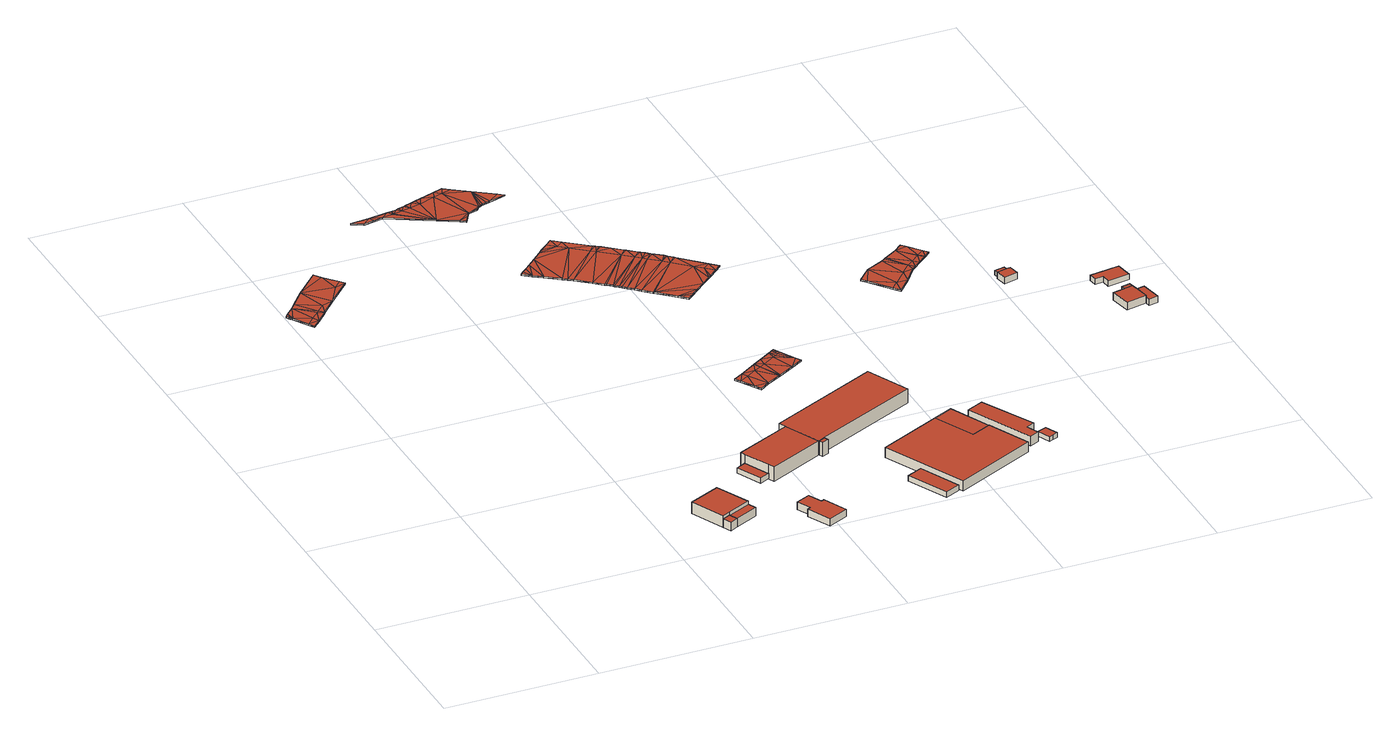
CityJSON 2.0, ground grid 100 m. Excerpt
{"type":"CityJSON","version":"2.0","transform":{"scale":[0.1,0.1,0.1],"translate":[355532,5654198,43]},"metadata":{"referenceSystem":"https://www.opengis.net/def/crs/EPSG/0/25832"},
"CityObjects":{
"building1":{"type":"Building","attributes":{"Geometrietyp2DReferenz":"3000","Gemeindeschluessel":"05315000","function":"53001_1800","roofType":"9999","measuredHeight":1},"geometry":[{"type":"MultiSurface","lod":"2","boundaries":[[[0,1,2]],[[1,3,2]],[[4,5,0]],[[5,1,0]],[[6,7,4]],[[7,5,4]],[[8,9,6]],[[9,7,6]],[[10,11,8]],[[11,9,8]],[[12,13,10]],[[13,11,10]],[[14,15,12]],[[15,13,12]],[[16,17,14]],[[17,15,14]],[[18,19,16]],[[19,17,16]],[[20,21,18]],[[21,19,18]],[[22,23,20]],[[23,21,20]],[[24,25,22]],[[25,23,22]],[[26,27,24]],[[27,25,24]],[[28,29,26]],[[29,27,26]],[[30,31,28]],[[31,29,28]],[[32,33,30]],[[33,31,30]],[[2,3,32]],[[3,33,32]],[[17,21,19]],[[19,21,23]],[[19,23,17]],[[17,23,25]],[[27,29,34]],[[34,29,5]],[[5,29,35]],[[35,29,33]],[[33,29,31]],[[33,3,35]],[[35,3,1]],[[35,1,5]],[[11,13,15]],[[15,17,36]],[[36,17,25]],[[36,25,37]],[[37,25,38]],[[38,25,27]],[[38,27,34]],[[38,34,7]],[[7,34,5]],[[38,7,9]],[[38,9,37]],[[37,9,11]],[[37,11,36]],[[36,11,15]],[[16,18,20]],[[18,22,20]],[[18,16,22]],[[16,24,22]],[[26,39,28]],[[39,4,28]],[[4,40,28]],[[40,32,28]],[[32,30,28]],[[32,40,2]],[[40,0,2]],[[40,4,0]],[[10,14,12]],[[14,41,16]],[[41,24,16]],[[41,42,24]],[[42,43,24]],[[43,26,24]],[[43,39,26]],[[43,6,39]],[[6,4,39]],[[43,8,6]],[[43,42,8]],[[42,10,8]],[[42,41,10]],[[41,14,10]]],"semantics":{"surfaces":[{"type":"WallSurface"},{"type":"GroundSurface"},{"type":"RoofSurface"}],"values":[0,0,0,0,0,0,0,0,0,0,0,0,0,0,0,0,0,0,0,0,0,0,0,0,0,0,0,0,0,0,0,0,0,0,1,1,1,1,1,1,1,1,1,1,1,1,1,1,1,1,1,1,1,1,1,1,1,1,1,1,2,2,2,2,2,2,2,2,2,2,2,2,2,2,2,2,2,2,2,2,2,2,2,2,2,2]}}]},
"building2":{"type":"Building","attributes":{"Gemeindeschluessel":"05315000","Geometrietyp2DReferenz":"3000","function":"31001_2100"},"address":[{"country":"Germany","locality":"Köln","thoroughfareNumber":"278","thoroughfareName":"Emdener Str."}],"children":["building2-1","building2-2"]},
"building2-1":{"type":"BuildingPart","attributes":{"roofType":"1000","measuredHeight":5.8,"storeysAboveGround":2},"parents":["building2"],"geometry":[{"type":"Solid","lod":"2","boundaries":[[[[44,45,46,47]],[[48,49,45,44]],[[50,51,49,48]],[[52,53,51,50]],[[48,44,47,52,50]],[[46,45,49,51,53]],[[52,47,46,53]]]],"semantics":{"surfaces":[{"type":"WallSurface"},{"type":"RoofSurface"},{"type":"GroundSurface"},{"type":"ClosureSurface"}],"values":[[0,0,0,0,1,2,3]]}}]},
"building2-2":{"type":"BuildingPart","attributes":{"roofType":"1000","measuredHeight":7.95,"storeysAboveGround":2},"address":[{"country":"Germany","locality":"Köln","thoroughfareNumber":"278","thoroughfareName":"Emdener Str."}],"parents":["building2"],"geometry":[{"type":"MultiSurface","lod":"2","boundaries":[[[54,55,56,57]],[[58,46,55,54]],[[59,60,53,61]],[[57,56,60,59]],[[61,58,54,57,59]],[[55,46,53,60,56]],[[58,61,52,47]],[[53,46,47,52]]],"semantics":{"surfaces":[{"type":"WallSurface"},{"type":"RoofSurface"},{"type":"GroundSurface"},{"type":"ClosureSurface"}],"values":[0,0,0,0,1,2,0,3]}}]},
"building3":{"type":"Building","attributes":{"Geometrietyp2DReferenz":"3000","Gemeindeschluessel":"05315000","function":"51009_1610","roofType":"1000","measuredHeight":5.97},"geometry":[{"type":"Solid","lod":"2","boundaries":[[[[62,63,55,64]],[[65,45,63,62]],[[66,46,45,65]],[[64,55,46,66]],[[65,62,64,66]],[[63,45,46,55]]]],"semantics":{"surfaces":[{"type":"WallSurface"},{"type":"RoofSurface"},{"type":"GroundSurface"}],"values":[[0,0,0,0,1,2]]}}]},
"building4":{"type":"Building","attributes":{"Geometrietyp2DReferenz":"3000","Gemeindeschluessel":"05315000","function":"31001_2100","roofType":"1000","measuredHeight":5.1,"storeysAboveGround":1},"address":[{"country":"Germany","locality":"Köln","thoroughfareNumber":"278","thoroughfareName":"Emdener Str."}],"geometry":[{"type":"Solid","lod":"2","boundaries":[[[[67,68,69,70]],[[71,72,68,67]],[[73,74,72,71]],[[75,76,74,73]],[[77,78,76,75]],[[79,80,78,77]],[[81,82,80,79]],[[70,69,82,81]],[[79,77,75,73,71,67,70,81]],[[68,72,74,76,78,80,82,69]]]],"semantics":{"surfaces":[{"type":"WallSurface"},{"type":"RoofSurface"},{"type":"GroundSurface"}],"values":[[0,0,0,0,0,0,0,0,1,2]]}}]},
"building5":{"type":"Building","attributes":{"Geometrietyp2DReferenz":"3000","Gemeindeschluessel":"05315000","function":"53001_1800","roofType":"9999","measuredHeight":1},"geometry":[{"type":"MultiSurface","lod":"2","boundaries":[[[83,84,85]],[[84,86,85]],[[87,88,83]],[[88,84,83]],[[89,90,87]],[[90,88,87]],[[91,92,89]],[[92,90,89]],[[93,94,91]],[[94,92,91]],[[95,96,93]],[[96,94,93]],[[97,98,95]],[[98,96,95]],[[99,100,97]],[[100,98,97]],[[101,102,99]],[[102,100,99]],[[103,104,101]],[[104,102,101]],[[105,106,103]],[[106,104,103]],[[107,108,105]],[[108,106,105]],[[109,110,107]],[[110,108,107]],[[111,112,109]],[[112,110,109]],[[113,114,111]],[[114,112,111]],[[115,116,113]],[[116,114,113]],[[117,118,115]],[[118,116,115]],[[119,120,117]],[[120,118,117]],[[121,122,119]],[[122,120,119]],[[123,124,121]],[[124,122,121]],[[125,126,127]],[[127,126,123]],[[126,124,123]],[[128,125,127]],[[129,130,128]],[[130,125,128]],[[131,132,129]],[[132,130,129]],[[133,134,131]],[[134,132,131]],[[135,136,133]],[[136,134,133]],[[137,138,135]],[[138,136,135]],[[139,140,137]],[[140,138,137]],[[141,142,139]],[[142,140,139]],[[143,144,141]],[[144,142,141]],[[85,86,143]],[[86,144,143]],[[116,118,120]],[[142,144,145]],[[145,144,86]],[[145,86,84]],[[145,84,100]],[[100,84,98]],[[98,84,96]],[[96,84,94]],[[94,84,92]],[[92,84,88]],[[92,88,90]],[[106,108,110]],[[146,116,120]],[[146,120,114]],[[114,120,122]],[[136,138,147]],[[147,138,140]],[[147,140,148]],[[148,140,142]],[[148,142,145]],[[148,145,104]],[[104,145,100]],[[104,100,102]],[[104,106,110]],[[104,110,112]],[[104,112,148]],[[148,112,147]],[[147,112,149]],[[149,112,150]],[[150,112,151]],[[151,112,152]],[[152,112,114]],[[152,114,122]],[[152,122,124]],[[134,136,149]],[[149,136,147]],[[134,149,132]],[[132,149,150]],[[132,150,130]],[[130,150,125]],[[125,150,151]],[[125,151,126]],[[126,151,124]],[[124,151,152]],[[126,124,125]],[[115,119,117]],[[141,153,143]],[[153,85,143]],[[153,83,85]],[[153,99,83]],[[99,97,83]],[[97,95,83]],[[95,93,83]],[[93,91,83]],[[91,87,83]],[[91,89,87]],[[105,109,107]],[[154,119,115]],[[154,113,119]],[[113,121,119]],[[135,155,137]],[[155,139,137]],[[155,156,139]],[[156,141,139]],[[156,153,141]],[[156,103,153]],[[103,99,153]],[[103,101,99]],[[103,109,105]],[[103,111,109]],[[103,156,111]],[[156,155,111]],[[155,157,111]],[[157,158,111]],[[158,159,111]],[[159,160,111]],[[160,113,111]],[[160,121,113]],[[160,123,121]],[[133,157,135]],[[157,155,135]],[[133,131,157]],[[131,158,157]],[[131,129,158]],[[129,128,158]],[[128,159,158]],[[128,127,159]],[[127,123,159]],[[123,160,159]],[[127,128,123]]],"semantics":{"surfaces":[{"type":"WallSurface"},{"type":"GroundSurface"},{"type":"RoofSurface"}],"values":[0,0,0,0,0,0,0,0,0,0,0,0,0,0,0,0,0,0,0,0,0,0,0,0,0,0,0,0,0,0,0,0,0,0,0,0,0,0,0,0,0,0,0,0,0,0,0,0,0,0,0,0,0,0,0,0,0,0,0,0,0,0,1,1,1,1,1,1,1,1,1,1,1,1,1,1,1,1,1,1,1,1,1,1,1,1,1,1,1,1,1,1,1,1,1,1,1,1,1,1,1,1,1,1,1,1,1,2,2,2,2,2,2,2,2,2,2,2,2,2,2,2,2,2,2,2,2,2,2,2,2,2,2,2,2,2,2,2,2,2,2,2,2,2,2,2,2,2,2,2,2,2]}}]},
"building6":{"type":"Building","attributes":{"Gemeindeschluessel":"05315000","Geometrietyp2DReferenz":"3000","function":"31001_2100"},"address":[{"country":"Germany","locality":"Köln","thoroughfareNumber":"278","thoroughfareName":"Emdener Str."}],"children":["building6-1","building6-2","building6-3","building6-4"]},
"building6-1":{"type":"BuildingPart","attributes":{"roofType":"1000","measuredHeight":9.71,"storeysAboveGround":1},"parents":["building6"],"geometry":[{"type":"Solid","lod":"2","boundaries":[[[[161,162,163,164]],[[165,166,167,168]],[[169,170,166,165]],[[171,172,170,169]],[[173,174,172,171]],[[171,169,165,168,161,164,173]],[[162,167,166,170,172,174,163]],[[167,162,161,168]],[[164,163,174,173]]]],"semantics":{"surfaces":[{"type":"WallSurface"},{"type":"RoofSurface"},{"type":"GroundSurface"},{"type":"ClosureSurface"}],"values":[[0,0,0,0,0,1,2,3,3]]}}]},
"building6-2":{"type":"BuildingPart","attributes":{"roofType":"1000","measuredHeight":9.7,"storeysAboveGround":1},"parents":["building6"],"geometry":[{"type":"MultiSurface","lod":"2","boundaries":[[[175,176,177,178]],[[168,167,176,175]],[[179,180,162,161]],[[181,182,180,179]],[[161,168,175,178,181,179]],[[177,176,167,162,180,182]],[[183,184,177,182]],[[181,178,185,186]],[[186,185,184,183]],[[168,161,162,167]]],"semantics":{"surfaces":[{"type":"WallSurface"},{"type":"RoofSurface"},{"type":"GroundSurface"},{"type":"ClosureSurface"}],"values":[0,0,0,0,1,2,0,0,3,3]}}]},
"building6-3":{"type":"BuildingPart","attributes":{"roofType":"1000","measuredHeight":9.71,"storeysAboveGround":1},"parents":["building6"],"geometry":[{"type":"Solid","lod":"2","boundaries":[[[[187,188,174,173]],[[189,190,188,187]],[[164,163,190,189]],[[187,173,164,189]],[[174,188,190,163]],[[173,174,163,164]]]],"semantics":{"surfaces":[{"type":"WallSurface"},{"type":"RoofSurface"},{"type":"GroundSurface"},{"type":"ClosureSurface"}],"values":[[0,0,0,1,2,3]]}}]},
"building6-4":{"type":"BuildingPart","attributes":{"roofType":"1000","measuredHeight":3.44,"storeysAboveGround":1},"address":[{"country":"Germany","locality":"Köln","thoroughfareNumber":"278","thoroughfareName":"Emdener Str."}],"parents":["building6"],"geometry":[{"type":"Solid","lod":"2","boundaries":[[[[191,192,183,186]],[[193,194,192,191]],[[185,184,194,193]],[[191,186,185,193]],[[183,192,194,184]],[[185,186,183,184]]]],"semantics":{"surfaces":[{"type":"WallSurface"},{"type":"RoofSurface"},{"type":"GroundSurface"},{"type":"ClosureSurface"}],"values":[[0,0,0,1,2,3]]}}]},
"building7":{"type":"Building","attributes":{"Geometrietyp2DReferenz":"3000","Gemeindeschluessel":"05315000","function":"31001_2150","roofType":"1000","measuredHeight":3.62,"storeysAboveGround":1},"address":[{"country":"Germany","locality":"Köln","thoroughfareNumber":"278","thoroughfareName":"Emdener Str."}],"geometry":[{"type":"Solid","lod":"2","boundaries":[[[[195,196,197,198]],[[199,200,196,195]],[[201,202,200,199]],[[198,197,202,201]],[[199,195,198,201]],[[196,200,202,197]]]],"semantics":{"surfaces":[{"type":"WallSurface"},{"type":"RoofSurface"},{"type":"GroundSurface"}],"values":[[0,0,0,0,1,2]]}}]},
"building8":{"type":"Building","attributes":{"Geometrietyp2DReferenz":"3000","Gemeindeschluessel":"05315000","function":"53001_1800","roofType":"9999","measuredHeight":1},"geometry":[{"type":"Solid","lod":"2","boundaries":[[[[203,204,205]],[[204,206,205]],[[207,208,203]],[[208,204,203]],[[209,210,207]],[[210,208,207]],[[211,212,209]],[[212,210,209]],[[213,214,211]],[[214,212,211]],[[215,216,213]],[[216,214,213]],[[217,218,215]],[[218,216,215]],[[219,220,217]],[[220,218,217]],[[221,222,219]],[[222,220,219]],[[223,224,221]],[[224,222,221]],[[225,226,223]],[[226,224,223]],[[227,228,225]],[[228,226,225]],[[229,230,227]],[[230,228,227]],[[231,232,229]],[[232,230,229]],[[233,234,231]],[[234,232,231]],[[235,236,233]],[[236,234,233]],[[237,238,235]],[[238,236,235]],[[205,206,237]],[[206,238,237]],[[222,224,226]],[[222,226,239]],[[239,226,240]],[[240,226,228]],[[240,228,241]],[[241,228,230]],[[241,230,242]],[[242,230,232]],[[242,232,243]],[[243,232,234]],[[243,234,244]],[[244,234,245]],[[245,234,236]],[[245,236,206]],[[206,236,238]],[[245,206,204]],[[245,204,244]],[[244,204,243]],[[243,204,210]],[[210,204,208]],[[216,218,220]],[[216,220,239]],[[239,220,222]],[[216,239,240]],[[216,240,214]],[[214,240,241]],[[214,241,212]],[[212,241,242]],[[212,242,210]],[[210,242,243]],[[221,225,223]],[[221,246,225]],[[246,247,225]],[[247,227,225]],[[247,248,227]],[[248,229,227]],[[248,249,229]],[[249,231,229]],[[249,250,231]],[[250,233,231]],[[250,251,233]],[[251,252,233]],[[252,235,233]],[[252,205,235]],[[205,237,235]],[[252,203,205]],[[252,251,203]],[[251,250,203]],[[250,209,203]],[[209,207,203]],[[215,219,217]],[[215,246,219]],[[246,221,219]],[[215,247,246]],[[215,213,247]],[[213,248,247]],[[213,211,248]],[[211,249,248]],[[211,209,249]],[[209,250,249]]]],"semantics":{"surfaces":[{"type":"WallSurface"},{"type":"GroundSurface"},{"type":"RoofSurface"}],"values":[[0,0,0,0,0,0,0,0,0,0,0,0,0,0,0,0,0,0,0,0,0,0,0,0,0,0,0,0,0,0,0,0,0,0,0,0,1,1,1,1,1,1,1,1,1,1,1,1,1,1,1,1,1,1,1,1,1,1,1,1,1,1,1,1,1,1,2,2,2,2,2,2,2,2,2,2,2,2,2,2,2,2,2,2,2,2,2,2,2,2,2,2,2,2,2,2]]}}]},
"building9":{"type":"Building","attributes":{"Geometrietyp2DReferenz":"3000","Gemeindeschluessel":"05315000","function":"53001_1800","roofType":"9999","measuredHeight":1},"geometry":[{"type":"MultiSurface","lod":"2","boundaries":[[[253,254,255]],[[256,257,258]],[[257,253,258]],[[259,260,256]],[[260,257,256]],[[261,262,259]],[[262,260,259]],[[263,264,261]],[[264,262,261]],[[265,266,263]],[[266,264,263]],[[267,268,265]],[[268,266,265]],[[269,270,267]],[[270,268,267]],[[271,272,269]],[[272,270,269]],[[273,274,271]],[[274,272,271]],[[275,276,273]],[[276,274,273]],[[277,278,275]],[[278,276,275]],[[279,280,281]],[[280,282,281]],[[283,284,279]],[[284,280,279]],[[285,286,283]],[[286,284,283]],[[287,288,285]],[[288,286,285]],[[289,290,287]],[[290,288,287]],[[291,292,289]],[[292,290,289]],[[293,294,291]],[[294,292,291]],[[295,296,293]],[[296,294,293]],[[297,298,295]],[[298,296,295]],[[299,300,297]],[[300,298,297]],[[301,302,299]],[[302,300,299]],[[303,304,301]],[[304,302,301]],[[305,306,303]],[[306,304,303]],[[307,308,305]],[[308,306,305]],[[309,310,307]],[[310,308,307]],[[311,312,309]],[[312,310,309]],[[313,314,277]],[[314,278,277]],[[315,316,313]],[[316,314,313]],[[317,318,315]],[[318,316,315]],[[319,320,317]],[[320,318,317]],[[321,322,319]],[[322,320,319]],[[323,324,321]],[[324,322,321]],[[325,326,323]],[[326,324,323]],[[327,328,325]],[[328,326,325]],[[329,330,327]],[[330,328,327]],[[331,332,329]],[[332,330,329]],[[281,282,331]],[[282,332,331]],[[333,334,311]],[[334,312,311]],[[335,336,333]],[[336,334,333]],[[337,338,335]],[[338,336,335]],[[339,340,337]],[[340,338,337]],[[341,342,339]],[[342,340,339]],[[343,344,341]],[[344,342,341]],[[345,346,343]],[[346,344,343]],[[347,348,345]],[[348,346,345]],[[349,350,347]],[[350,348,347]],[[351,352,349]],[[352,350,349]],[[353,354,351]],[[354,352,351]],[[355,356,353]],[[356,354,353]],[[357,358,355]],[[358,356,355]],[[359,360,357]],[[360,358,357]],[[361,362,359]],[[362,360,359]],[[255,254,361]],[[254,362,361]],[[258,253,255]],[[272,274,276]],[[272,276,278]],[[272,278,314]],[[314,316,270]],[[270,316,268]],[[268,316,363]],[[363,316,318]],[[363,318,364]],[[364,318,320]],[[364,320,322]],[[364,322,324]],[[364,324,326]],[[326,328,363]],[[363,328,365]],[[365,328,330]],[[365,330,366]],[[366,330,332]],[[332,280,282]],[[282,280,366]],[[366,280,367]],[[367,280,284]],[[367,284,286]],[[367,286,368]],[[368,286,288]],[[368,288,290]],[[368,290,369]],[[369,290,292]],[[369,292,294]],[[369,294,370]],[[370,294,296]],[[296,294,298]],[[296,298,371]],[[371,298,300]],[[371,300,302]],[[371,302,372]],[[372,302,304]],[[372,304,306]],[[372,306,373]],[[373,306,308]],[[308,310,312]],[[344,346,348]],[[344,348,342]],[[342,348,340]],[[340,348,350]],[[266,268,363]],[[266,363,365]],[[266,365,264]],[[264,365,366]],[[264,366,262]],[[262,366,367]],[[262,367,260]],[[260,367,257]],[[257,367,253]],[[253,367,368]],[[253,368,254]],[[254,368,362]],[[362,368,369]],[[362,369,360]],[[360,369,358]],[[358,369,370]],[[358,370,356]],[[356,370,371]],[[371,370,296]],[[356,371,354]],[[354,371,372]],[[354,372,352]],[[352,372,350]],[[350,372,373]],[[350,373,338]],[[338,373,336]],[[336,373,374]],[[374,373,308]],[[374,308,312]],[[374,312,334]],[[374,334,336]],[[336,334,338]],[[350,338,340]],[[342,340,344]],[[282,366,332]],[[326,363,364]],[[314,270,272]],[[271,275,273]],[[271,277,275]],[[271,313,277]],[[313,269,315]],[[269,267,315]],[[267,375,315]],[[375,317,315]],[[375,376,317]],[[376,319,317]],[[376,321,319]],[[376,323,321]],[[376,325,323]],[[325,375,327]],[[375,377,327]],[[377,329,327]],[[377,378,329]],[[378,331,329]],[[331,281,279]],[[281,378,279]],[[378,379,279]],[[379,283,279]],[[379,285,283]],[[379,380,285]],[[380,287,285]],[[380,289,287]],[[380,381,289]],[[381,291,289]],[[381,293,291]],[[381,382,293]],[[382,295,293]],[[295,297,293]],[[295,383,297]],[[383,299,297]],[[383,301,299]],[[383,384,301]],[[384,303,301]],[[384,305,303]],[[384,385,305]],[[385,307,305]],[[307,311,309]],[[343,347,345]],[[343,341,347]],[[341,339,347]],[[339,349,347]],[[265,375,267]],[[265,377,375]],[[265,263,377]],[[263,378,377]],[[263,261,378]],[[261,379,378]],[[261,259,379]],[[259,256,379]],[[256,258,379]],[[258,380,379]],[[258,255,380]],[[255,361,380]],[[361,381,380]],[[361,359,381]],[[359,357,381]],[[357,382,381]],[[357,355,382]],[[355,383,382]],[[383,295,382]],[[355,353,383]],[[353,384,383]],[[353,351,384]],[[351,349,384]],[[349,385,384]],[[349,337,385]],[[337,335,385]],[[335,386,385]],[[386,307,385]],[[386,311,307]],[[386,333,311]],[[386,335,333]],[[335,337,333]],[[349,339,337]],[[341,343,339]],[[281,331,378]],[[325,376,375]],[[313,271,269]]],"semantics":{"surfaces":[{"type":"WallSurface"},{"type":"GroundSurface"},{"type":"RoofSurface"}],"values":[0,0,0,0,0,0,0,0,0,0,0,0,0,0,0,0,0,0,0,0,0,0,0,0,0,0,0,0,0,0,0,0,0,0,0,0,0,0,0,0,0,0,0,0,0,0,0,0,0,0,0,0,0,0,0,0,0,0,0,0,0,0,0,0,0,0,0,0,0,0,0,0,0,0,0,0,0,0,0,0,0,0,0,0,0,0,0,0,0,0,0,0,0,0,0,0,0,0,0,0,0,0,0,0,0,0,0,0,0,0,1,1,1,1,1,1,1,1,1,1,1,1,1,1,1,1,1,1,1,1,1,1,1,1,1,1,1,1,1,1,1,1,1,1,1,1,1,1,1,1,1,1,1,1,1,1,1,1,1,1,1,1,1,1,1,1,1,1,1,1,1,1,1,1,1,1,1,1,1,1,1,1,1,1,1,1,1,1,1,1,1,2,2,2,2,2,2,2,2,2,2,2,2,2,2,2,2,2,2,2,2,2,2,2,2,2,2,2,2,2,2,2,2,2,2,2,2,2,2,2,2,2,2,2,2,2,2,2,2,2,2,2,2,2,2,2,2,2,2,2,2,2,2,2,2,2,2,2,2,2,2,2,2,2,2,2,2,2,2,2,2,2]}}]},
"building10":{"type":"Building","attributes":{"Gemeindeschluessel":"05315000","Geometrietyp2DReferenz":"3000","function":"31001_2150"},"address":[{"country":"Germany","locality":"Köln","thoroughfareNumber":"278","thoroughfareName":"Emdener Str."}],"children":["building10-1","building10-2"]},
"building10-1":{"type":"BuildingPart","attributes":{"roofType":"1000","measuredHeight":6.89,"storeysAboveGround":2},"parents":["building10"],"geometry":[{"type":"MultiSurface","lod":"2","boundaries":[[[387,388,389,390]],[[391,392,393,394]],[[395,396,392,391]],[[397,398,396,395]],[[399,400,398,397]],[[390,389,400,399]],[[397,395,391,394,401,387,390,399]],[[388,402,393,392,396,398,400,389]],[[387,401,403,404]],[[404,403,402,388]],[[401,394,405,403]],[[403,405,393,402]]],"semantics":{"surfaces":[{"type":"WallSurface"},{"type":"RoofSurface"},{"type":"GroundSurface"},{"type":"ClosureSurface"}],"values":[0,0,0,0,0,0,1,2,0,3,0,3]}}]},
"building10-2":{"type":"BuildingPart","attributes":{"roofType":"1000","measuredHeight":6.68,"storeysAboveGround":2},"address":[{"country":"Germany","locality":"Köln","thoroughfareNumber":"278","thoroughfareName":"Emdener Str."}],"parents":["building10"],"geometry":[{"type":"Solid","lod":"2","boundaries":[[[[405,393,406,407]],[[407,406,388,404]],[[403,405,407,404]],[[393,402,388,406]],[[405,403,402,393]],[[403,404,388,402]]]],"semantics":{"surfaces":[{"type":"WallSurface"},{"type":"RoofSurface"},{"type":"GroundSurface"},{"type":"ClosureSurface"}],"values":[[0,0,1,2,3,3]]}}]},
"building11":{"type":"Building","attributes":{"Geometrietyp2DReferenz":"3000","Gemeindeschluessel":"05315000","function":"31001_2020","roofType":"1000","measuredHeight":6.5,"storeysAboveGround":2},"address":[{"country":"Germany","locality":"Köln","thoroughfareNumber":"278","thoroughfareName":"Emdener Str."}],"geometry":[{"type":"Solid","lod":"2","boundaries":[[[[408,409,410,411]],[[412,413,409,408]],[[414,415,413,412]],[[416,417,415,414]],[[418,419,417,416]],[[411,410,419,418]],[[416,414,412,408,411,418]],[[409,413,415,417,419,410]]]],"semantics":{"surfaces":[{"type":"WallSurface"},{"type":"RoofSurface"},{"type":"GroundSurface"}],"values":[[0,0,0,0,0,0,1,2]]}}]},
"building12":{"type":"Building","attributes":{"Geometrietyp2DReferenz":"3000","Gemeindeschluessel":"05315000","function":"31001_2523","roofType":"1000","measuredHeight":3.24,"storeysAboveGround":1},"geometry":[{"type":"Solid","lod":"2","boundaries":[[[[420,421,422,423]],[[424,425,421,420]],[[426,427,425,424]],[[428,429,427,426]],[[430,431,429,428]],[[423,422,431,430]],[[428,426,424,420,423,430]],[[421,425,427,429,431,422]]]],"semantics":{"surfaces":[{"type":"WallSurface"},{"type":"RoofSurface"},{"type":"GroundSurface"}],"values":[[0,0,0,0,0,0,1,2]]}}]},
"building13":{"type":"Building","attributes":{"Geometrietyp2DReferenz":"3000","Gemeindeschluessel":"05315000","function":"53001_1800","roofType":"9999","measuredHeight":1},"geometry":[{"type":"Solid","lod":"2","boundaries":[[[[432,433,434]],[[433,435,434]],[[436,437,432]],[[437,433,432]],[[438,439,436]],[[439,437,436]],[[440,441,438]],[[441,439,438]],[[442,443,440]],[[443,441,440]],[[444,445,442]],[[445,443,442]],[[446,447,444]],[[447,445,444]],[[448,449,446]],[[449,447,446]],[[450,451,448]],[[451,449,448]],[[452,453,450]],[[453,451,450]],[[454,455,452]],[[455,453,452]],[[456,457,454]],[[457,455,454]],[[458,459,456]],[[459,457,456]],[[460,461,458]],[[461,459,458]],[[462,463,460]],[[463,461,460]],[[464,465,462]],[[465,463,462]],[[466,467,464]],[[467,465,464]],[[468,469,466]],[[469,467,466]],[[470,471,468]],[[471,469,468]],[[434,435,470]],[[435,471,470]],[[455,457,459]],[[455,459,472]],[[472,459,473]],[[473,459,461]],[[467,469,471]],[[467,471,474]],[[474,471,435]],[[474,435,437]],[[437,435,433]],[[449,451,472]],[[472,451,453]],[[472,453,455]],[[449,472,473]],[[449,473,447]],[[447,473,475]],[[475,473,461]],[[475,461,463]],[[475,463,465]],[[475,465,476]],[[476,465,467]],[[476,467,477]],[[477,467,474]],[[477,474,439]],[[439,474,437]],[[445,447,475]],[[445,475,443]],[[443,475,476]],[[443,476,441]],[[441,476,477]],[[441,477,439]],[[454,458,456]],[[454,478,458]],[[478,479,458]],[[479,460,458]],[[466,470,468]],[[466,480,470]],[[480,434,470]],[[480,436,434]],[[436,432,434]],[[448,478,450]],[[478,452,450]],[[478,454,452]],[[448,479,478]],[[448,446,479]],[[446,481,479]],[[481,460,479]],[[481,462,460]],[[481,464,462]],[[481,482,464]],[[482,466,464]],[[482,483,466]],[[483,480,466]],[[483,438,480]],[[438,436,480]],[[444,481,446]],[[444,442,481]],[[442,482,481]],[[442,440,482]],[[440,483,482]],[[440,438,483]]]],"semantics":{"surfaces":[{"type":"WallSurface"},{"type":"GroundSurface"},{"type":"RoofSurface"}],"values":[[0,0,0,0,0,0,0,0,0,0,0,0,0,0,0,0,0,0,0,0,0,0,0,0,0,0,0,0,0,0,0,0,0,0,0,0,0,0,0,0,1,1,1,1,1,1,1,1,1,1,1,1,1,1,1,1,1,1,1,1,1,1,1,1,1,1,1,1,1,1,2,2,2,2,2,2,2,2,2,2,2,2,2,2,2,2,2,2,2,2,2,2,2,2,2,2,2,2,2,2]]}}]},
"building14":{"type":"Building","attributes":{"Gemeindeschluessel":"05315000","Geometrietyp2DReferenz":"3000","function":"31001_2000"},"address":[{"country":"Germany","locality":"Köln","thoroughfareNumber":"3","thoroughfareName":"Emdener Str."}],"children":["building14-1","building14-2"]},
"building14-1":{"type":"BuildingPart","attributes":{"roofType":"1000","measuredHeight":4.48,"storeysAboveGround":1},"parents":["building14"],"geometry":[{"type":"MultiSurface","lod":"2","boundaries":[[[484,485,486,487]],[[488,489,485,484]],[[490,491,489,488]],[[492,493,494,495]],[[487,486,493,492]],[[495,490,488,484,487,492]],[[485,489,491,494,493,486]],[[490,495,496,497]],[[494,491,497,496]]],"semantics":{"surfaces":[{"type":"WallSurface"},{"type":"RoofSurface"},{"type":"GroundSurface"},{"type":"ClosureSurface"}],"values":[0,0,0,0,0,1,2,0,3]}}]},
"building14-2":{"type":"BuildingPart","attributes":{"roofType":"1000","measuredHeight":3.15,"storeysAboveGround":1},"parents":["building14"],"geometry":[{"type":"Solid","lod":"2","boundaries":[[[[498,499,491,497]],[[500,501,499,498]],[[496,494,501,500]],[[500,498,497,496]],[[499,501,494,491]],[[496,497,491,494]]]],"semantics":{"surfaces":[{"type":"WallSurface"},{"type":"RoofSurface"},{"type":"GroundSurface"},{"type":"ClosureSurface"}],"values":[[0,0,0,1,2,3]]}}]},
"building15":{"type":"Building","attributes":{"Gemeindeschluessel":"05315000","Geometrietyp2DReferenz":"3000","function":"31001_2000"},"address":[{"country":"Germany","locality":"Köln","thoroughfareNumber":"2","thoroughfareName":"Causemannstr."}],"children":["building15-1","building15-2","building15-3"]},
"building15-1":{"type":"BuildingPart","attributes":{"roofType":"1000","measuredHeight":5.31,"storeysAboveGround":1},"parents":["building15"],"geometry":[{"type":"MultiSurface","lod":"2","boundaries":[[[502,503,504,505]],[[506,507,503,502]],[[508,509,510,511]],[[512,513,514,515]],[[505,504,513,512]],[[515,508,511,506,502,505,512]],[[503,507,510,509,514,513,504]],[[511,510,507,506]],[[508,515,516,517]],[[514,509,517,516]]],"semantics":{"surfaces":[{"type":"WallSurface"},{"type":"RoofSurface"},{"type":"GroundSurface"},{"type":"ClosureSurface"}],"values":[0,0,0,0,0,1,2,3,0,3]}}]},
"building15-2":{"type":"BuildingPart","attributes":{"roofType":"1000","measuredHeight":5.31,"storeysAboveGround":1},"parents":["building15"],"geometry":[{"type":"Solid","lod":"2","boundaries":[[[[518,519,520,521]],[[511,510,519,518]],[[521,520,507,506]],[[511,518,521,506]],[[519,510,507,520]],[[506,507,510,511]]]],"semantics":{"surfaces":[{"type":"WallSurface"},{"type":"RoofSurface"},{"type":"GroundSurface"},{"type":"ClosureSurface"}],"values":[[0,0,0,1,2,3]]}}]},
"building15-3":{"type":"BuildingPart","attributes":{"roofType":"1000","measuredHeight":4.25,"storeysAboveGround":1},"parents":["building15"],"geometry":[{"type":"Solid","lod":"2","boundaries":[[[[516,514,513,522]],[[523,524,509,517]],[[525,526,524,523]],[[527,528,526,525]],[[522,513,528,527]],[[525,523,517,516,522,527]],[[514,509,524,526,528,513]],[[516,517,509,514]]]],"semantics":{"surfaces":[{"type":"WallSurface"},{"type":"RoofSurface"},{"type":"GroundSurface"},{"type":"ClosureSurface"}],"values":[[0,0,0,0,0,1,2,3]]}}]},
"building16":{"type":"Building","attributes":{"Geometrietyp2DReferenz":"3000","Gemeindeschluessel":"05315000","function":"31001_2000","roofType":"1000","measuredHeight":3.71,"storeysAboveGround":1},"address":[{"country":"Germany","locality":"Köln","thoroughfareNumber":"2g","thoroughfareName":"Causemannstr."}],"geometry":[{"type":"Solid","lod":"2","boundaries":[[[[529,530,531,532]],[[533,534,530,529]],[[535,536,534,533]],[[537,538,536,535]],[[539,540,538,537]],[[532,531,540,539]],[[537,535,533,529,532,539]],[[530,534,536,538,540,531]]]],"semantics":{"surfaces":[{"type":"WallSurface"},{"type":"RoofSurface"},{"type":"GroundSurface"}],"values":[[0,0,0,0,0,0,1,2]]}}]}
},
"vertices":[
[467,3699,48],[467,3699,38],[443,3730,48],[443,3730,38],[318,3551,39],[318,3551,29],[229,3459,34],[229,3459,24],[226,3456,34],[226,3456,24],[160,3388,32],[160,3388,22],[110,3338,30],[110,3338,20],[88,3376,30],[88,3376,20],[26,3472,32],[26,3472,22],[17,3486,31],[17,3486,21],[1,3510,31],[1,3510,21],[19,3530,32],[19,3530,22],[68,3580,33],[68,3580,23],[98,3613,34],[98,3613,24],[185,3714,39],[185,3714,29],[334,3862,48],[334,3862,38],[367,3811,48],[367,3811,38],[245,3533,26],[394,3681,35],[137,3426,22],[187,3475,23],[200,3488,24],[245,3533,36],[394,3681,45],[137,3426,32],[187,3475,33],[200,3488,34],
[1444,222,64],[1444,222,6],[1419,276,6],[1419,276,64],[1444,221,64],[1444,221,6],[1393,197,64],[1393,197,6],[1367,252,64],[1367,252,6],
[1571,347,85],[1571,347,6],[1468,568,6],[1468,568,85],[1419,276,85],[1264,474,85],[1264,474,6],[1367,252,85],
[1596,293,65],[1596,293,6],[1571,347,65],[1444,222,65],[1419,276,65],
[1985,212,59],[1985,212,8],[1942,305,8],[1942,305,59],[2005,223,59],[2005,223,8],[2079,65,59],[2079,65,8],[1947,3,59],[1947,3,8],[1873,160,59],[1873,160,8],[1894,170,59],[1894,170,8],[1850,262,59],[1850,262,8],
[1584,4380,40],[1584,4380,30],[1483,4451,40],[1483,4451,30],[1715,4289,40],[1715,4289,30],[1753,4262,40],[1753,4262,30],[1643,4234,40],[1643,4234,30],[1615,4226,40],[1615,4226,30],[1587,4217,40],[1587,4217,30],[1568,4206,41],[1568,4206,31],[1554,4197,41],[1554,4197,31],[1535,4176,42],[1535,4176,32],[1470,4150,45],[1470,4150,35],[1446,4113,46],[1446,4113,36],[1417,4065,48],[1417,4065,38],[1383,4082,49],[1383,4082,39],[1261,4145,50],[1261,4145,40],[976,4293,53],[976,4293,43],[848,4273,53],[848,4273,43],[776,4310,53],[776,4310,43],[897,4317,53],[897,4317,43],[1026,4337,52],[1026,4337,42],[1053,4340,52],[1053,4340,42],[1087,4347,42],[1055,4340,42],[1055,4340,52],[1087,4347,52],[1104,4353,52],[1104,4353,42],[1146,4366,51],[1146,4366,41],[1157,4370,51],[1157,4370,41],[1198,4385,51],[1198,4385,41],[1230,4397,50],[1230,4397,40],[1274,4414,48],[1274,4414,38],[1376,4454,44],[1376,4454,34],[1441,4480,41],[1441,4480,31],[1418,4425,33],[917,4284,43],[1246,4356,40],[1353,4399,36],[1171,4332,41],[1115,4317,42],[1057,4306,42],[1045,4304,42],[1418,4425,43],[917,4284,53],[1246,4356,50],[1353,4399,46],[1171,4332,51],[1115,4317,52],[1057,4306,52],[1045,4304,52],
[2224,786,105],[2224,786,8],[2226,786,8],[2226,786,105],[2094,1070,105],[2094,1070,8],[2115,1023,8],[2115,1023,105],[2820,1409,105],[2820,1409,8],[2952,1126,105],[2952,1126,8],[2270,807,105],[2270,807,8],
[1749,852,105],[1749,852,8],[1763,823,8],[1763,823,105],[1860,615,105],[1860,615,8],[1841,655,105],[1841,655,8],[1841,655,9],[1763,823,9],[1763,823,44],[1841,655,44],
[2282,781,105],[2282,781,8],[2238,760,105],[2238,760,8],
[1777,626,44],[1777,626,9],[1699,793,44],[1699,793,9],
[2812,78,42],[2812,78,6],[2687,348,6],[2687,348,42],[2712,31,42],[2712,31,6],[2586,301,42],[2586,301,6],
[2524,1795,61],[2524,1795,51],[2469,1895,61],[2469,1895,51],[2545,1757,61],[2545,1757,51],[2468,1711,59],[2468,1711,49],[2367,1658,56],[2367,1658,46],[2358,1653,55],[2358,1653,45],[2265,1605,52],[2265,1605,42],[2205,1570,49],[2205,1570,39],[2180,1610,49],[2180,1610,39],[2128,1698,49],[2128,1698,39],[2105,1735,49],[2105,1735,39],[2166,1769,52],[2166,1769,42],[2273,1832,56],[2273,1832,46],[2277,1835,56],[2277,1835,46],[2329,1866,58],[2329,1866,48],[2406,1912,60],[2406,1912,50],[2426,1924,61],[2426,1924,51],[2446,1936,61],[2446,1936,51],[2189,1732,42],[2249,1767,44],[2296,1793,46],[2331,1813,47],[2409,1859,49],[2431,1872,50],[2450,1883,51],[2189,1732,52],[2249,1767,54],[2296,1793,56],[2331,1813,57],[2409,1859,59],[2431,1872,60],[2450,1883,61],
[1886,2999,57],[1893,2992,57],[1893,2992,67],[1856,3024,67],[1856,3024,57],[1886,2999,67],[1846,3033,67],[1846,3033,57],[1790,3080,66],[1790,3080,56],[1702,3155,65],[1702,3155,55],[1672,3176,65],[1672,3176,55],[1646,3194,65],[1646,3194,55],[1553,3259,65],[1553,3259,55],[1499,3303,64],[1499,3303,54],[1446,3342,64],[1446,3342,54],[1464,3359,64],[1464,3359,54],[1495,3387,64],[1495,3387,54],[2051,3402,66],[2051,3402,56],[2007,3437,66],[2007,3437,56],[2114,3348,67],[2114,3348,57],[2124,3340,67],[2124,3340,57],[2179,3293,67],[2179,3293,57],[2189,3284,67],[2189,3284,57],[2212,3264,68],[2212,3264,58],[2235,3244,68],[2235,3244,58],[2245,3236,68],[2245,3236,58],[2298,3191,70],[2298,3191,60],[2308,3180,70],[2308,3180,60],[2315,3174,70],[2315,3174,60],[2344,3145,70],[2344,3145,60],[2350,3139,70],[2350,3139,60],[2499,2990,71],[2499,2990,61],[2550,2943,71],[2550,2943,61],[2508,2906,71],[2508,2906,61],[1530,3418,64],[1530,3418,54],[1582,3466,64],[1582,3466,54],[1645,3525,64],[1645,3525,54],[1668,3546,65],[1668,3546,55],[1718,3592,64],[1718,3592,54],[1762,3632,64],[1762,3632,54],[1816,3587,65],[1816,3587,55],[1966,3469,65],[1966,3469,55],[1978,3460,66],[1978,3460,56],[1995,3446,66],[1995,3446,56],[2456,2862,70],[2456,2862,60],[2433,2843,71],[2433,2843,61],[2376,2795,71],[2376,2795,61],[2321,2748,71],[2321,2748,61],[2281,2714,71],[2281,2714,61],[2262,2697,71],[2262,2697,61],[2232,2671,71],[2232,2671,61],[2181,2719,71],[2181,2719,61],[2072,2823,70],[2072,2823,60],[2068,2826,70],[2068,2826,60],[2016,2875,70],[2016,2875,60],[1985,2905,69],[1985,2905,59],[1951,2937,68],[1951,2937,58],[1928,2959,68],[1928,2959,58],[1913,2973,67],[1913,2973,57],[1826,3503,55],[1772,3547,55],[1927,3420,55],[1956,3397,56],[2072,3300,57],[2137,3244,57],[2170,3216,58],[2193,3195,58],[2263,3133,60],[2299,3099,60],[2405,3001,60],[2456,2954,61],[1826,3503,65],[1772,3547,65],[1927,3420,65],[1956,3397,66],[2072,3300,67],[2137,3244,67],[2170,3216,68],[2193,3195,68],[2263,3133,70],[2299,3099,70],[2405,3001,70],[2456,2954,71],
[2980,797,76],[2980,797,7],[2571,603,7],[2571,603,76],[3368,314,76],[3368,314,7],[3238,589,7],[3238,589,76],[3367,314,76],[3367,314,7],[2831,59,76],[2831,59,7],[2830,58,76],[2830,58,7],[3108,528,76],[3108,528,7],[3108,528,74],[2980,797,74],[3238,589,74],
[3110,859,7],[3110,859,74],
[3490,512,72],[3490,512,7],[3309,860,7],[3309,860,72],[3436,484,72],[3436,484,7],[3471,403,72],[3471,403,7],[3411,376,72],[3411,376,7],[3200,808,72],[3200,808,7],
[3555,484,40],[3555,484,8],[3524,473,8],[3524,473,40],[3592,400,40],[3592,400,8],[3560,386,40],[3560,386,8],[3531,374,40],[3531,374,8],[3494,461,40],[3494,461,8],
[3751,2604,57],[3751,2604,47],[3724,2638,57],[3724,2638,47],[3710,2568,58],[3710,2568,48],[3707,2565,58],[3707,2565,48],[3653,2520,59],[3653,2520,49],[3604,2476,62],[3604,2476,52],[3603,2475,62],[3603,2475,52],[3579,2455,63],[3579,2455,53],[3496,2342,67],[3496,2342,57],[3410,2245,71],[3410,2245,61],[3378,2285,71],[3378,2285,61],[3270,2423,70],[3270,2423,60],[3245,2456,70],[3245,2456,60],[3331,2553,66],[3331,2553,56],[3451,2614,62],[3451,2614,52],[3473,2629,62],[3473,2629,52],[3485,2638,62],[3485,2638,52],[3578,2702,58],[3578,2702,48],[3631,2747,57],[3631,2747,47],[3658,2716,58],[3658,2716,48],[3424,2338,59],[3510,2435,55],[3677,2598,48],[3575,2508,52],[3617,2547,50],[3670,2592,48],[3424,2338,69],[3510,2435,65],[3677,2598,58],[3575,2508,62],[3617,2547,60],[3670,2592,58],
[4040,2154,56],[4040,2154,11],[4130,2173,11],[4130,2173,56],[4024,2228,56],[4024,2228,11],[4037,2230,56],[4037,2230,11],[4117,2246,56],[4117,2246,11],[4103,2244,11],[4103,2244,56],[4103,2244,43],[4037,2230,43],
[4028,2272,43],[4028,2272,11],[4094,2286,43],[4094,2286,11],
[4546,1718,64],[4546,1718,11],[4573,1580,11],[4573,1580,64],[4624,1733,64],[4624,1733,11],[4688,1715,64],[4688,1715,11],[4682,1745,11],[4682,1745,64],[4708,1608,64],[4708,1608,11],[4709,1608,11],[4709,1608,64],[4709,1608,54],[4688,1715,54],
[4677,1771,64],[4677,1771,11],[4619,1760,11],[4619,1760,64],
[4708,1608,54],[4749,1727,54],[4749,1727,11],[4776,1588,54],[4776,1588,11],[4715,1574,54],[4715,1574,11],
[4730,1901,47],[4730,1901,10],[4713,2014,10],[4713,2014,47],[4586,1879,47],[4586,1879,10],[4578,1937,47],[4578,1937,10],[4525,1929,47],[4525,1929,10],[4517,1985,47],[4517,1985,10]
]}
